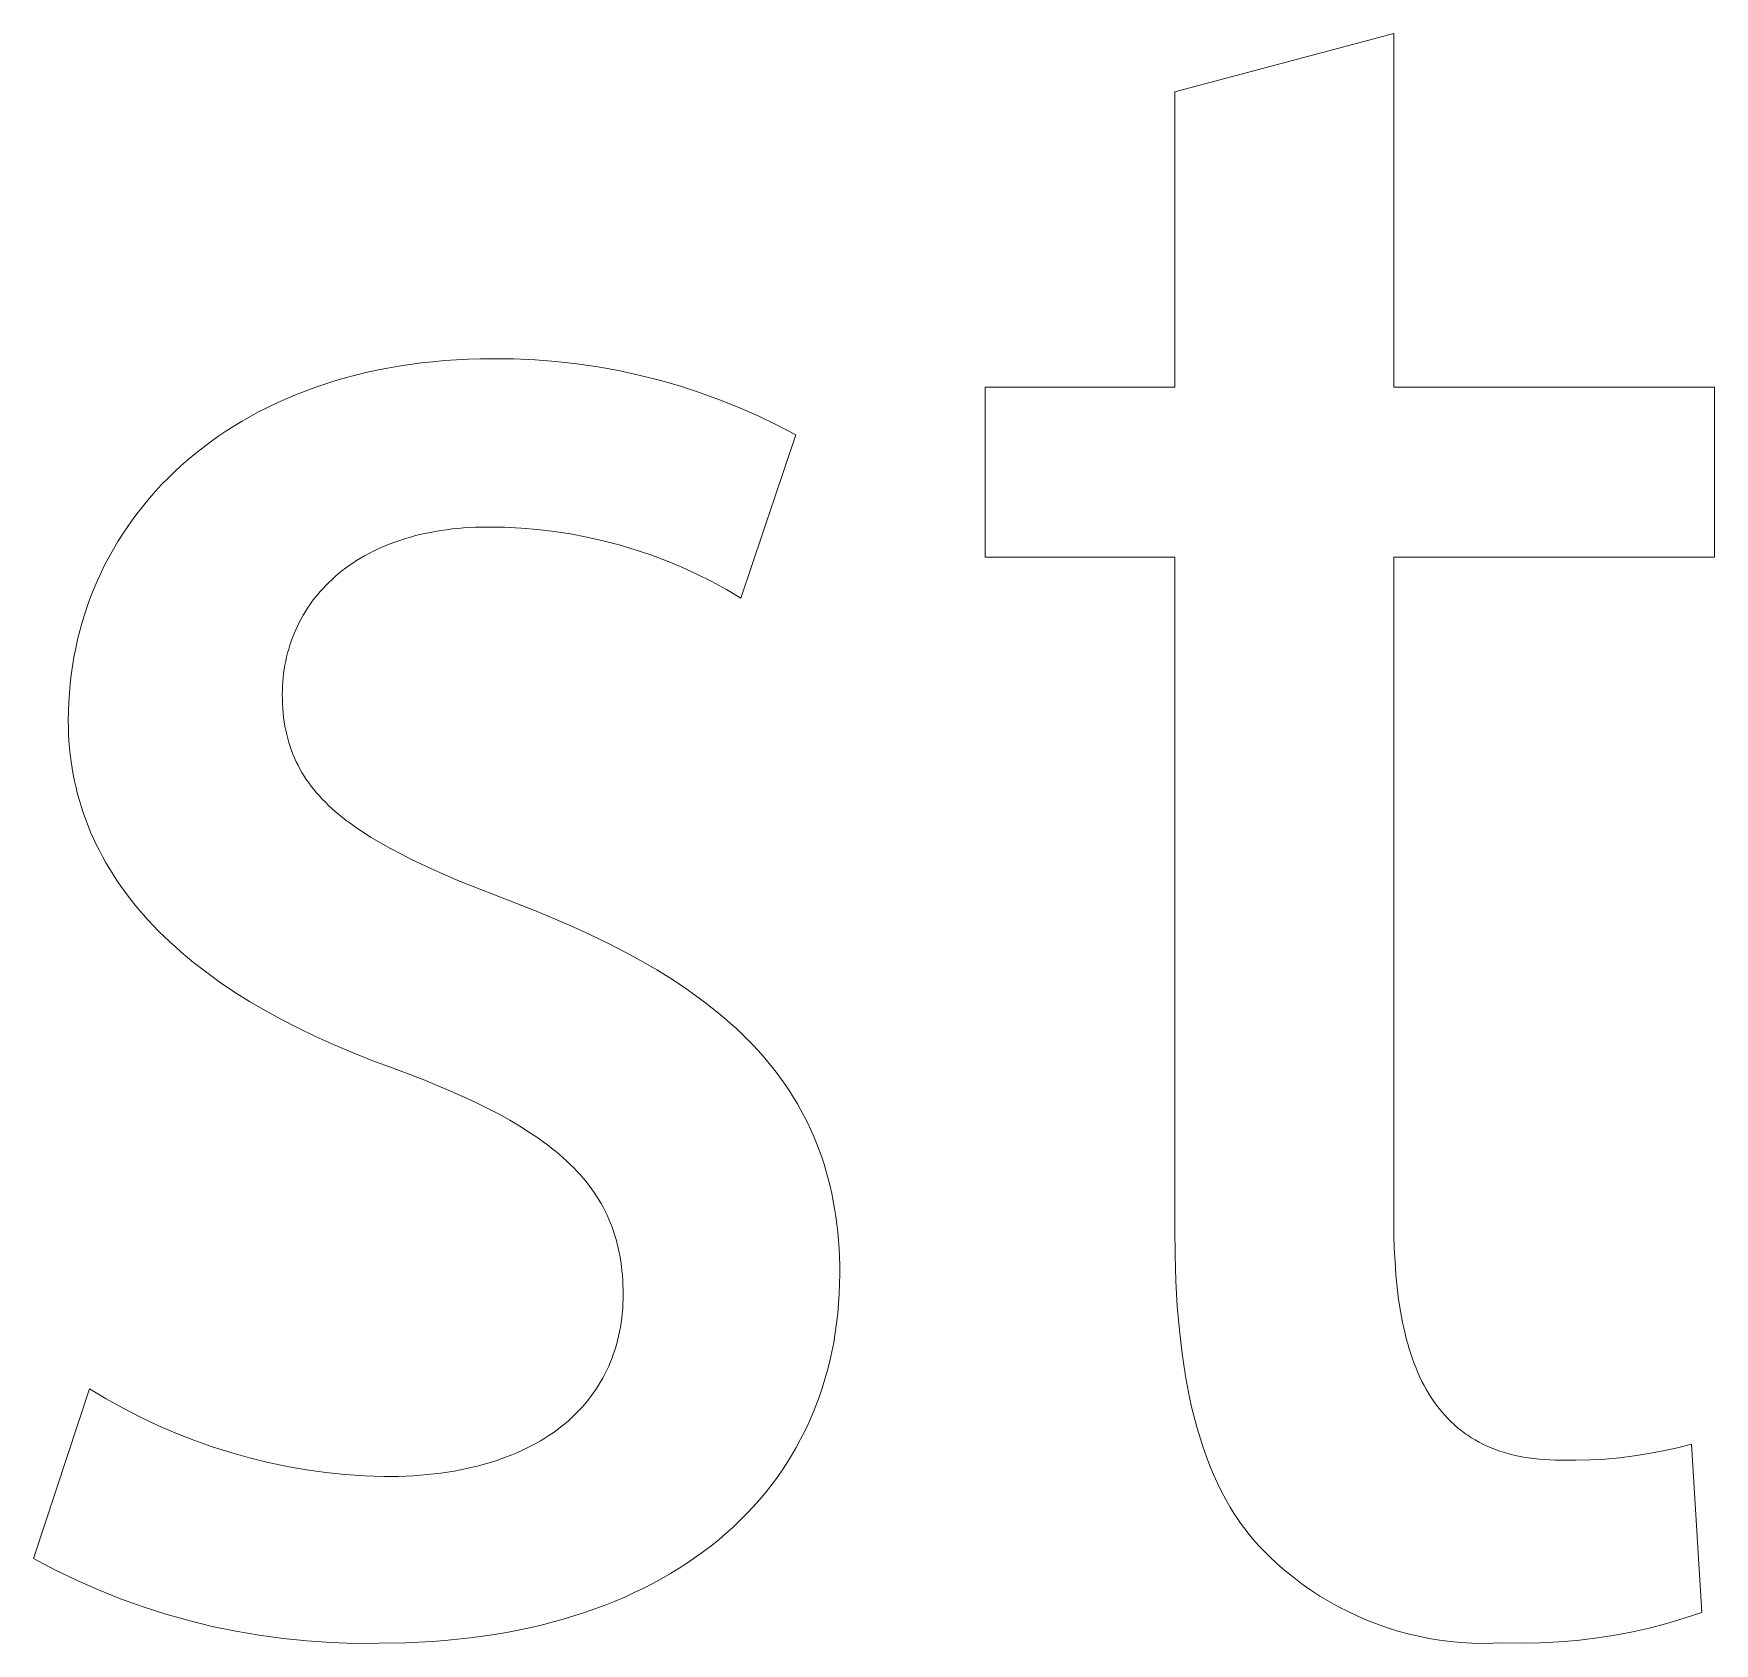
# Model space of a CAD drawing. Header units: millimetres. Extents: x 430 to 4403, y -1522 to 1254.
# Drawn here: x 3609.87 to 3636.16, y -1456.08 to -1430.89 of the extents above; entities that cross this region are included whole.
import ezdxf

# ---------------------------------------------------------------- set-up
doc = ezdxf.new("R2010")
doc.units = ezdxf.units.MM
doc.header["$MEASUREMENT"] = 0
doc.layers.add('Domyślny', color=7, linetype='Continuous', true_color=0x000000)

msp = doc.modelspace()

# ---------------------------------------------------------------- linework, layer by layer
at = {"layer": 'Domyślny', "color": 18, "lineweight": 15, "true_color": 0x000000}
for p, q in [((3627.715, -1431.805), (3631.142, -1430.892)), ((3631.142, -1430.892), (3631.142, -1436.422)), ((3627.715, -1436.422), (3627.715, -1431.805)), ((3615.234, -1436.159), (3615.404, -1436.125)), ((3615.404, -1436.125), (3615.577, -1436.095)), ((3615.577, -1436.095), (3615.753, -1436.068)), ((3615.753, -1436.068), (3615.931, -1436.045)), ((3615.931, -1436.045), (3616.112, -1436.025)), ((3616.112, -1436.025), (3616.295, -1436.008)), ((3616.295, -1436.008), (3616.48, -1435.995)), ((3616.48, -1435.995), (3616.668, -1435.986)), ((3616.668, -1435.986), (3616.859, -1435.981)), ((3616.859, -1435.981), (3617.052, -1435.979)), ((3617.052, -1435.979), (3617.381, -1435.982)), ((3617.381, -1435.982), (3617.71, -1435.996)), ((3617.71, -1435.996), (3618.038, -1436.022)), ((3618.038, -1436.022), (3618.365, -1436.058)), ((3618.365, -1436.058), (3618.69, -1436.106)), ((3618.69, -1436.106), (3619.014, -1436.164)), ((3614.267, -1436.428), (3614.421, -1436.375)), ((3614.421, -1436.375), (3614.579, -1436.326)), ((3614.579, -1436.326), (3614.739, -1436.279)), ((3614.739, -1436.279), (3614.901, -1436.236)), ((3614.901, -1436.236), (3615.066, -1436.196)), ((3615.066, -1436.196), (3615.234, -1436.159)), ((3619.014, -1436.164), (3619.336, -1436.234)), ((3619.336, -1436.234), (3619.655, -1436.314)), ((3619.655, -1436.314), (3619.971, -1436.405)), ((3613.676, -1436.669), (3613.82, -1436.604)), ((3613.82, -1436.604), (3613.966, -1436.542)), ((3613.966, -1436.542), (3614.115, -1436.484)), ((3614.115, -1436.484), (3614.267, -1436.428)), ((3619.971, -1436.405), (3620.284, -1436.507)), ((3620.284, -1436.507), (3620.594, -1436.619)), ((3620.594, -1436.619), (3620.899, -1436.741)), ((3624.752, -1439.081), (3624.752, -1436.422)), ((3624.752, -1436.422), (3627.715, -1436.422)), ((3631.142, -1436.422), (3636.156, -1436.422)), ((3636.156, -1436.422), (3636.156, -1439.081)), ((3613.13, -1436.954), (3613.263, -1436.879)), ((3613.263, -1436.879), (3613.398, -1436.806)), ((3613.398, -1436.806), (3613.536, -1436.736)), ((3613.536, -1436.736), (3613.676, -1436.669)), ((3620.899, -1436.741), (3621.2, -1436.874)), ((3621.2, -1436.874), (3621.497, -1437.017)), ((3612.751, -1437.196), (3612.875, -1437.113)), ((3612.875, -1437.113), (3613.001, -1437.032)), ((3613.001, -1437.032), (3613.13, -1436.954)), ((3621.788, -1437.169), (3620.928, -1439.723)), ((3621.497, -1437.017), (3621.788, -1437.169)), ((3612.398, -1437.461), (3612.513, -1437.37)), ((3612.513, -1437.37), (3612.631, -1437.282)), ((3612.631, -1437.282), (3612.751, -1437.196)), ((3612.072, -1437.747), (3612.178, -1437.649)), ((3612.178, -1437.649), (3612.287, -1437.554)), ((3612.287, -1437.554), (3612.398, -1437.461)), ((3611.774, -1438.052), (3611.87, -1437.948)), ((3611.87, -1437.948), (3611.97, -1437.846)), ((3611.97, -1437.846), (3612.072, -1437.747)), ((3611.591, -1438.267), (3611.681, -1438.159)), ((3611.681, -1438.159), (3611.774, -1438.052)), ((3611.339, -1438.603), (3611.42, -1438.489)), ((3611.42, -1438.489), (3611.504, -1438.377)), ((3611.504, -1438.377), (3611.591, -1438.267)), ((3611.187, -1438.837), (3611.262, -1438.719)), ((3611.262, -1438.719), (3611.339, -1438.603)), ((3615.825, -1438.751), (3615.746, -1438.773)), ((3615.904, -1438.731), (3615.825, -1438.751)), ((3615.986, -1438.712), (3615.904, -1438.731)), ((3616.068, -1438.695), (3615.986, -1438.712)), ((3616.152, -1438.68), (3616.068, -1438.695)), ((3616.238, -1438.666), (3616.152, -1438.68)), ((3616.325, -1438.653), (3616.238, -1438.666)), ((3616.413, -1438.642), (3616.325, -1438.653)), ((3616.503, -1438.633), (3616.413, -1438.642)), ((3616.594, -1438.625), (3616.503, -1438.633)), ((3616.686, -1438.619), (3616.594, -1438.625)), ((3616.78, -1438.615), (3616.686, -1438.619)), ((3616.876, -1438.612), (3616.78, -1438.615)), ((3616.972, -1438.612), (3616.876, -1438.612)), ((3617.232, -1438.615), (3616.972, -1438.612)), ((3617.492, -1438.628), (3617.232, -1438.615)), ((3617.751, -1438.649), (3617.492, -1438.628)), ((3618.01, -1438.68), (3617.751, -1438.649)), ((3618.267, -1438.719), (3618.01, -1438.68)), ((3618.522, -1438.768), (3618.267, -1438.719)), ((3611.049, -1439.077), (3611.116, -1438.956)), ((3611.116, -1438.956), (3611.187, -1438.837)), ((3615.106, -1439.029), (3615.042, -1439.064)), ((3615.171, -1438.995), (3615.106, -1439.029)), ((3615.238, -1438.962), (3615.171, -1438.995)), ((3615.306, -1438.931), (3615.238, -1438.962)), ((3615.376, -1438.901), (3615.306, -1438.931)), ((3615.447, -1438.873), (3615.376, -1438.901)), ((3615.52, -1438.846), (3615.447, -1438.873)), ((3615.594, -1438.82), (3615.52, -1438.846)), ((3615.669, -1438.796), (3615.594, -1438.82)), ((3615.746, -1438.773), (3615.669, -1438.796)), ((3618.776, -1438.825), (3618.522, -1438.768)), ((3619.028, -1438.891), (3618.776, -1438.825)), ((3619.277, -1438.966), (3619.028, -1438.891)), ((3619.523, -1439.049), (3619.277, -1438.966)), ((3610.923, -1439.324), (3610.984, -1439.2)), ((3610.984, -1439.2), (3611.049, -1439.077)), ((3614.746, -1439.256), (3614.691, -1439.298)), ((3614.802, -1439.216), (3614.746, -1439.256)), ((3614.86, -1439.176), (3614.802, -1439.216)), ((3614.919, -1439.137), (3614.86, -1439.176)), ((3614.98, -1439.1), (3614.919, -1439.137)), ((3615.042, -1439.064), (3614.98, -1439.1)), ((3619.767, -1439.141), (3619.523, -1439.049)), ((3620.007, -1439.241), (3619.767, -1439.141)), ((3620.243, -1439.349), (3620.007, -1439.241)), ((3627.715, -1439.081), (3624.752, -1439.081)), ((3627.715, -1449.586), (3627.715, -1439.081)), ((3636.156, -1439.081), (3631.142, -1439.081)), ((3631.142, -1439.081), (3631.142, -1449.467)), ((3610.811, -1439.578), (3610.866, -1439.45)), ((3610.866, -1439.45), (3610.923, -1439.324)), ((3614.44, -1439.524), (3614.394, -1439.572)), ((3614.487, -1439.477), (3614.44, -1439.524)), ((3614.536, -1439.431), (3614.487, -1439.477)), ((3614.586, -1439.386), (3614.536, -1439.431)), ((3614.638, -1439.341), (3614.586, -1439.386)), ((3614.691, -1439.298), (3614.638, -1439.341)), ((3620.476, -1439.466), (3620.243, -1439.349)), ((3620.704, -1439.591), (3620.476, -1439.466)), ((3610.712, -1439.837), (3610.76, -1439.707)), ((3610.76, -1439.707), (3610.811, -1439.578)), ((3614.227, -1439.774), (3614.189, -1439.827)), ((3614.266, -1439.722), (3614.227, -1439.774)), ((3614.307, -1439.671), (3614.266, -1439.722)), ((3614.35, -1439.621), (3614.307, -1439.671)), ((3614.394, -1439.572), (3614.35, -1439.621)), ((3620.928, -1439.723), (3620.704, -1439.591)), ((3610.627, -1440.102), (3610.668, -1439.969)), ((3610.668, -1439.969), (3610.712, -1439.837)), ((3614.053, -1440.046), (3614.023, -1440.103)), ((3614.085, -1439.99), (3614.053, -1440.046)), ((3614.118, -1439.935), (3614.085, -1439.99)), ((3614.153, -1439.881), (3614.118, -1439.935)), ((3614.189, -1439.827), (3614.153, -1439.881)), ((3610.556, -1440.372), (3610.59, -1440.237)), ((3610.59, -1440.237), (3610.627, -1440.102)), ((3613.919, -1440.338), (3613.897, -1440.398)), ((3613.942, -1440.278), (3613.919, -1440.338)), ((3613.968, -1440.219), (3613.942, -1440.278)), ((3613.995, -1440.161), (3613.968, -1440.219)), ((3614.023, -1440.103), (3613.995, -1440.161)), ((3610.499, -1440.647), (3610.526, -1440.509)), ((3610.526, -1440.509), (3610.556, -1440.372)), ((3613.84, -1440.582), (3613.824, -1440.645)), ((3613.857, -1440.52), (3613.84, -1440.582)), ((3613.876, -1440.459), (3613.857, -1440.52)), ((3613.897, -1440.398), (3613.876, -1440.459)), ((3610.456, -1440.926), (3610.475, -1440.786)), ((3610.475, -1440.786), (3610.499, -1440.647)), ((3613.787, -1440.836), (3613.778, -1440.901)), ((3613.798, -1440.772), (3613.787, -1440.836)), ((3613.81, -1440.708), (3613.798, -1440.772)), ((3613.824, -1440.645), (3613.81, -1440.708)), ((3610.427, -1441.21), (3610.439, -1441.067)), ((3610.439, -1441.067), (3610.456, -1440.926)), ((3613.761, -1441.098), (3613.758, -1441.164)), ((3613.765, -1441.032), (3613.761, -1441.098)), ((3613.771, -1440.966), (3613.765, -1441.032)), ((3613.778, -1440.901), (3613.771, -1440.966)), ((3610.412, -1441.497), (3610.417, -1441.353)), ((3610.417, -1441.353), (3610.427, -1441.21)), ((3613.758, -1441.164), (3613.757, -1441.231)), ((3613.757, -1441.231), (3613.758, -1441.306)), ((3613.758, -1441.306), (3613.761, -1441.379)), ((3613.761, -1441.379), (3613.765, -1441.451)), ((3610.41, -1441.641), (3610.412, -1441.497)), ((3610.411, -1441.749), (3610.41, -1441.641)), ((3613.765, -1441.451), (3613.771, -1441.521)), ((3613.771, -1441.521), (3613.778, -1441.591)), ((3613.778, -1441.591), (3613.788, -1441.659)), ((3610.415, -1441.856), (3610.411, -1441.749)), ((3610.421, -1441.962), (3610.415, -1441.856)), ((3613.788, -1441.659), (3613.799, -1441.726)), ((3613.799, -1441.726), (3613.811, -1441.792)), ((3613.811, -1441.792), (3613.826, -1441.857)), ((3613.826, -1441.857), (3613.842, -1441.921)), ((3610.429, -1442.068), (3610.421, -1441.962)), ((3610.44, -1442.173), (3610.429, -1442.068)), ((3610.454, -1442.278), (3610.44, -1442.173)), ((3613.842, -1441.921), (3613.859, -1441.984)), ((3613.859, -1441.984), (3613.879, -1442.046)), ((3613.879, -1442.046), (3613.9, -1442.106)), ((3613.9, -1442.106), (3613.923, -1442.166)), ((3613.923, -1442.166), (3613.948, -1442.225)), ((3610.469, -1442.382), (3610.454, -1442.278)), ((3610.487, -1442.485), (3610.469, -1442.382)), ((3613.948, -1442.225), (3613.974, -1442.283)), ((3613.974, -1442.283), (3614.003, -1442.34)), ((3614.003, -1442.34), (3614.033, -1442.397)), ((3614.033, -1442.397), (3614.064, -1442.452)), ((3610.508, -1442.588), (3610.487, -1442.485)), ((3610.531, -1442.69), (3610.508, -1442.588)), ((3610.556, -1442.792), (3610.531, -1442.69)), ((3614.064, -1442.452), (3614.098, -1442.507)), ((3614.098, -1442.507), (3614.133, -1442.56)), ((3614.133, -1442.56), (3614.17, -1442.613)), ((3614.17, -1442.613), (3614.209, -1442.666)), ((3614.209, -1442.666), (3614.25, -1442.717)), ((3610.584, -1442.892), (3610.556, -1442.792)), ((3610.615, -1442.993), (3610.584, -1442.892)), ((3614.25, -1442.717), (3614.292, -1442.768)), ((3614.292, -1442.768), (3614.337, -1442.819)), ((3614.337, -1442.819), (3614.383, -1442.868)), ((3614.383, -1442.868), (3614.431, -1442.917)), ((3614.431, -1442.917), (3614.48, -1442.966)), ((3614.48, -1442.966), (3614.532, -1443.014)), ((3610.647, -1443.092), (3610.615, -1442.993)), ((3610.683, -1443.191), (3610.647, -1443.092)), ((3610.72, -1443.289), (3610.683, -1443.191)), ((3614.532, -1443.014), (3614.585, -1443.061)), ((3614.585, -1443.061), (3614.641, -1443.108)), ((3614.641, -1443.108), (3614.698, -1443.155)), ((3614.698, -1443.155), (3614.756, -1443.201)), ((3614.756, -1443.201), (3614.817, -1443.246)), ((3610.76, -1443.387), (3610.72, -1443.289)), ((3610.803, -1443.483), (3610.76, -1443.387)), ((3610.848, -1443.579), (3610.803, -1443.483)), ((3614.817, -1443.246), (3614.88, -1443.291)), ((3614.88, -1443.291), (3615.011, -1443.381)), ((3615.011, -1443.381), (3615.149, -1443.469)), ((3615.149, -1443.469), (3615.295, -1443.555)), ((3610.896, -1443.675), (3610.848, -1443.579)), ((3610.946, -1443.769), (3610.896, -1443.675)), ((3615.295, -1443.555), (3615.448, -1443.641)), ((3615.448, -1443.641), (3615.609, -1443.727)), ((3615.609, -1443.727), (3615.778, -1443.812)), ((3610.998, -1443.863), (3610.946, -1443.769)), ((3611.053, -1443.956), (3610.998, -1443.863)), ((3611.111, -1444.049), (3611.053, -1443.956)), ((3615.778, -1443.812), (3616.139, -1443.981)), ((3616.139, -1443.981), (3616.53, -1444.151)), ((3611.171, -1444.141), (3611.111, -1444.049)), ((3611.233, -1444.232), (3611.171, -1444.141)), ((3611.298, -1444.322), (3611.233, -1444.232)), ((3616.53, -1444.151), (3617.409, -1444.499)), ((3611.365, -1444.412), (3611.298, -1444.322)), ((3611.435, -1444.5), (3611.365, -1444.412)), ((3611.508, -1444.588), (3611.435, -1444.5)), ((3617.409, -1444.499), (3617.718, -1444.619)), ((3611.583, -1444.676), (3611.508, -1444.588)), ((3611.66, -1444.762), (3611.583, -1444.676)), ((3611.74, -1444.848), (3611.66, -1444.762)), ((3617.718, -1444.619), (3618.017, -1444.742)), ((3618.017, -1444.742), (3618.307, -1444.867)), ((3611.823, -1444.932), (3611.74, -1444.848)), ((3611.908, -1445.017), (3611.823, -1444.932)), ((3611.996, -1445.1), (3611.908, -1445.017)), ((3618.307, -1444.867), (3618.588, -1444.995)), ((3618.588, -1444.995), (3618.858, -1445.126)), ((3612.086, -1445.182), (3611.996, -1445.1)), ((3612.178, -1445.264), (3612.086, -1445.182)), ((3612.274, -1445.345), (3612.178, -1445.264)), ((3618.858, -1445.126), (3619.12, -1445.261)), ((3619.12, -1445.261), (3619.371, -1445.398)), ((3612.371, -1445.425), (3612.274, -1445.345)), ((3612.575, -1445.582), (3612.371, -1445.425)), ((3612.788, -1445.736), (3612.575, -1445.582)), ((3619.371, -1445.398), (3619.613, -1445.538)), ((3619.613, -1445.538), (3619.845, -1445.682)), ((3613.012, -1445.887), (3612.788, -1445.736)), ((3619.845, -1445.682), (3620.067, -1445.83)), ((3620.067, -1445.83), (3620.28, -1445.982)), ((3613.246, -1446.034), (3613.012, -1445.887)), ((3613.49, -1446.177), (3613.246, -1446.034)), ((3620.28, -1445.982), (3620.383, -1446.059)), ((3620.383, -1446.059), (3620.483, -1446.137)), ((3613.744, -1446.317), (3613.49, -1446.177)), ((3614.009, -1446.454), (3613.744, -1446.317)), ((3620.483, -1446.137), (3620.581, -1446.216)), ((3620.581, -1446.216), (3620.676, -1446.297)), ((3620.676, -1446.297), (3620.769, -1446.378)), ((3620.769, -1446.378), (3620.86, -1446.46)), ((3614.285, -1446.586), (3614.009, -1446.454)), ((3614.57, -1446.715), (3614.285, -1446.586)), ((3620.86, -1446.46), (3620.948, -1446.544)), ((3620.948, -1446.544), (3621.034, -1446.628)), ((3621.034, -1446.628), (3621.117, -1446.714)), ((3614.867, -1446.84), (3614.57, -1446.715)), ((3615.173, -1446.962), (3614.867, -1446.84)), ((3621.117, -1446.714), (3621.198, -1446.801)), ((3621.198, -1446.801), (3621.276, -1446.889)), ((3621.276, -1446.889), (3621.352, -1446.978)), ((3615.491, -1447.079), (3615.173, -1446.962)), ((3615.958, -1447.257), (3615.491, -1447.079)), ((3621.352, -1446.978), (3621.425, -1447.069)), ((3621.425, -1447.069), (3621.496, -1447.16)), ((3621.496, -1447.16), (3621.565, -1447.253)), ((3616.39, -1447.436), (3615.958, -1447.257)), ((3616.592, -1447.526), (3616.39, -1447.436)), ((3621.565, -1447.253), (3621.631, -1447.347)), ((3621.631, -1447.347), (3621.694, -1447.443)), ((3616.786, -1447.617), (3616.592, -1447.526)), ((3616.97, -1447.708), (3616.786, -1447.617)), ((3621.694, -1447.443), (3621.755, -1447.539)), ((3621.755, -1447.539), (3621.814, -1447.637)), ((3621.814, -1447.637), (3621.87, -1447.737)), ((3617.147, -1447.8), (3616.97, -1447.708)), ((3617.315, -1447.893), (3617.147, -1447.8)), ((3617.474, -1447.988), (3617.315, -1447.893)), ((3621.87, -1447.737), (3621.924, -1447.837)), ((3621.924, -1447.837), (3621.975, -1447.939)), ((3621.975, -1447.939), (3622.024, -1448.043)), ((3617.626, -1448.083), (3617.474, -1447.988)), ((3617.769, -1448.18), (3617.626, -1448.083)), ((3617.837, -1448.229), (3617.769, -1448.18)), ((3617.904, -1448.278), (3617.837, -1448.229)), ((3622.024, -1448.043), (3622.07, -1448.148)), ((3622.07, -1448.148), (3622.114, -1448.254)), ((3617.969, -1448.328), (3617.904, -1448.278)), ((3618.031, -1448.378), (3617.969, -1448.328)), ((3618.092, -1448.429), (3618.031, -1448.378)), ((3618.151, -1448.48), (3618.092, -1448.429)), ((3618.207, -1448.532), (3618.151, -1448.48)), ((3622.114, -1448.254), (3622.155, -1448.361)), ((3622.155, -1448.361), (3622.194, -1448.47)), ((3622.194, -1448.47), (3622.23, -1448.581)), ((3618.262, -1448.584), (3618.207, -1448.532)), ((3618.315, -1448.636), (3618.262, -1448.584)), ((3618.366, -1448.69), (3618.315, -1448.636)), ((3618.416, -1448.743), (3618.366, -1448.69)), ((3618.463, -1448.798), (3618.416, -1448.743)), ((3622.23, -1448.581), (3622.264, -1448.693)), ((3622.264, -1448.693), (3622.295, -1448.807)), ((3618.509, -1448.853), (3618.463, -1448.798)), ((3618.552, -1448.908), (3618.509, -1448.853)), ((3618.594, -1448.964), (3618.552, -1448.908)), ((3618.634, -1449.021), (3618.594, -1448.964)), ((3622.295, -1448.807), (3622.324, -1448.922)), ((3622.324, -1448.922), (3622.35, -1449.038)), ((3618.673, -1449.079), (3618.634, -1449.021)), ((3618.709, -1449.137), (3618.673, -1449.079)), ((3618.744, -1449.196), (3618.709, -1449.137)), ((3618.777, -1449.255), (3618.744, -1449.196)), ((3618.808, -1449.316), (3618.777, -1449.255)), ((3622.35, -1449.038), (3622.374, -1449.157)), ((3622.374, -1449.157), (3622.396, -1449.276)), ((3622.396, -1449.276), (3622.415, -1449.398)), ((3618.838, -1449.377), (3618.808, -1449.316)), ((3618.865, -1449.439), (3618.838, -1449.377)), ((3618.892, -1449.501), (3618.865, -1449.439)), ((3618.916, -1449.565), (3618.892, -1449.501)), ((3622.415, -1449.398), (3622.431, -1449.521)), ((3622.431, -1449.521), (3622.445, -1449.645)), ((3631.142, -1449.467), (3631.144, -1449.687)), ((3618.939, -1449.629), (3618.916, -1449.565)), ((3618.96, -1449.694), (3618.939, -1449.629)), ((3618.979, -1449.76), (3618.96, -1449.694)), ((3618.997, -1449.827), (3618.979, -1449.76)), ((3622.445, -1449.645), (3622.456, -1449.772)), ((3622.456, -1449.772), (3622.465, -1449.9)), ((3627.72, -1450.004), (3627.715, -1449.586)), ((3631.144, -1449.687), (3631.15, -1449.901)), ((3619.013, -1449.895), (3618.997, -1449.827)), ((3619.028, -1449.963), (3619.013, -1449.895)), ((3619.041, -1450.033), (3619.028, -1449.963)), ((3619.052, -1450.103), (3619.041, -1450.033)), ((3622.465, -1449.9), (3622.471, -1450.029)), ((3622.471, -1450.029), (3622.475, -1450.161)), ((3627.733, -1450.409), (3627.72, -1450.004)), ((3631.15, -1449.901), (3631.161, -1450.11)), ((3619.062, -1450.175), (3619.052, -1450.103)), ((3619.07, -1450.247), (3619.062, -1450.175)), ((3619.077, -1450.321), (3619.07, -1450.247)), ((3619.082, -1450.395), (3619.077, -1450.321)), ((3622.476, -1450.294), (3622.474, -1450.452)), ((3622.475, -1450.161), (3622.476, -1450.294)), ((3631.161, -1450.11), (3631.175, -1450.312)), ((3631.175, -1450.312), (3631.194, -1450.507)), ((3619.086, -1450.47), (3619.082, -1450.395)), ((3619.088, -1450.547), (3619.086, -1450.47)), ((3619.089, -1450.625), (3619.088, -1450.547)), ((3622.474, -1450.452), (3622.468, -1450.608)), ((3627.756, -1450.8), (3627.733, -1450.409)), ((3631.194, -1450.507), (3631.218, -1450.697)), ((3619.075, -1450.918), (3619.081, -1450.846)), ((3619.081, -1450.846), (3619.086, -1450.772)), ((3619.086, -1450.772), (3619.088, -1450.699)), ((3619.088, -1450.699), (3619.089, -1450.625)), ((3622.459, -1450.763), (3622.445, -1450.917)), ((3622.468, -1450.608), (3622.459, -1450.763)), ((3627.789, -1451.179), (3627.756, -1450.8)), ((3631.218, -1450.697), (3631.246, -1450.88)), ((3619.046, -1451.132), (3619.058, -1451.062)), ((3619.058, -1451.062), (3619.067, -1450.99)), ((3619.067, -1450.99), (3619.075, -1450.918)), ((3622.428, -1451.069), (3622.407, -1451.219)), ((3622.445, -1450.917), (3622.428, -1451.069)), ((3631.246, -1450.88), (3631.28, -1451.057)), ((3631.28, -1451.057), (3631.298, -1451.143)), ((3618.983, -1451.409), (3619.001, -1451.341)), ((3619.001, -1451.341), (3619.018, -1451.272)), ((3619.018, -1451.272), (3619.033, -1451.203)), ((3619.033, -1451.203), (3619.046, -1451.132)), ((3622.382, -1451.368), (3622.354, -1451.515)), ((3622.407, -1451.219), (3622.382, -1451.368)), ((3627.831, -1451.544), (3627.789, -1451.179)), ((3631.298, -1451.143), (3631.318, -1451.227)), ((3631.318, -1451.227), (3631.338, -1451.31)), ((3631.338, -1451.31), (3631.36, -1451.391)), ((3618.891, -1451.674), (3618.916, -1451.609)), ((3618.916, -1451.609), (3618.94, -1451.543)), ((3618.94, -1451.543), (3618.962, -1451.477)), ((3618.962, -1451.477), (3618.983, -1451.409)), ((3622.354, -1451.515), (3622.321, -1451.66)), ((3627.857, -1451.721), (3627.831, -1451.544)), ((3631.36, -1451.391), (3631.384, -1451.47)), ((3631.384, -1451.47), (3631.408, -1451.548)), ((3631.408, -1451.548), (3631.434, -1451.624)), ((3631.434, -1451.624), (3631.461, -1451.698)), ((3618.77, -1451.927), (3618.803, -1451.865)), ((3618.803, -1451.865), (3618.834, -1451.802)), ((3618.834, -1451.802), (3618.863, -1451.739)), ((3618.863, -1451.739), (3618.891, -1451.674)), ((3622.285, -1451.803), (3622.245, -1451.945)), ((3622.321, -1451.66), (3622.285, -1451.803)), ((3627.885, -1451.895), (3627.857, -1451.721)), ((3627.916, -1452.065), (3627.885, -1451.895)), ((3631.461, -1451.698), (3631.49, -1451.771)), ((3631.49, -1451.771), (3631.52, -1451.842)), ((3631.52, -1451.842), (3631.551, -1451.911)), ((3609.868, -1454.752), (3610.741, -1452.093)), ((3610.741, -1452.093), (3611.001, -1452.25)), ((3618.578, -1452.222), (3618.62, -1452.165)), ((3618.62, -1452.165), (3618.66, -1452.107)), ((3618.66, -1452.107), (3618.699, -1452.048)), ((3618.699, -1452.048), (3618.735, -1451.988)), ((3618.735, -1451.988), (3618.77, -1451.927)), ((3622.202, -1452.085), (3622.155, -1452.223)), ((3622.245, -1451.945), (3622.202, -1452.085)), ((3627.949, -1452.232), (3627.916, -1452.065)), ((3631.551, -1451.911), (3631.583, -1451.979)), ((3631.583, -1451.979), (3631.617, -1452.045)), ((3631.617, -1452.045), (3631.653, -1452.109)), ((3631.653, -1452.109), (3631.689, -1452.171)), ((3631.689, -1452.171), (3631.727, -1452.232)), ((3611.001, -1452.25), (3611.267, -1452.398)), ((3611.267, -1452.398), (3611.537, -1452.538)), ((3618.391, -1452.441), (3618.44, -1452.388)), ((3618.44, -1452.388), (3618.488, -1452.334)), ((3618.488, -1452.334), (3618.534, -1452.278)), ((3618.534, -1452.278), (3618.578, -1452.222)), ((3622.104, -1452.359), (3622.049, -1452.494)), ((3622.155, -1452.223), (3622.104, -1452.359)), ((3627.985, -1452.395), (3627.949, -1452.232)), ((3628.025, -1452.555), (3627.985, -1452.395)), ((3631.727, -1452.232), (3631.767, -1452.291)), ((3631.767, -1452.291), (3631.808, -1452.348)), ((3631.808, -1452.348), (3631.85, -1452.404)), ((3631.85, -1452.404), (3631.894, -1452.457)), ((3611.537, -1452.538), (3611.812, -1452.668)), ((3611.812, -1452.668), (3612.091, -1452.788)), ((3618.055, -1452.736), (3618.116, -1452.69)), ((3618.116, -1452.69), (3618.175, -1452.642)), ((3618.175, -1452.642), (3618.232, -1452.594)), ((3618.232, -1452.594), (3618.287, -1452.544)), ((3618.287, -1452.544), (3618.34, -1452.493)), ((3618.34, -1452.493), (3618.391, -1452.441)), ((3621.991, -1452.626), (3621.93, -1452.756)), ((3622.049, -1452.494), (3621.991, -1452.626)), ((3628.067, -1452.711), (3628.025, -1452.555)), ((3631.894, -1452.457), (3631.939, -1452.509)), ((3631.939, -1452.509), (3631.986, -1452.559)), ((3631.986, -1452.559), (3632.034, -1452.608)), ((3632.034, -1452.608), (3632.084, -1452.654)), ((3632.084, -1452.654), (3632.135, -1452.699)), ((3612.091, -1452.788), (3612.373, -1452.9)), ((3612.373, -1452.9), (3612.66, -1453.001)), ((3617.652, -1452.988), (3617.724, -1452.949)), ((3617.724, -1452.949), (3617.794, -1452.909)), ((3617.794, -1452.909), (3617.862, -1452.868)), ((3617.862, -1452.868), (3617.928, -1452.825)), ((3617.928, -1452.825), (3617.993, -1452.781)), ((3617.993, -1452.781), (3618.055, -1452.736)), ((3621.864, -1452.885), (3621.796, -1453.011)), ((3621.93, -1452.756), (3621.864, -1452.885)), ((3628.112, -1452.863), (3628.067, -1452.711)), ((3628.16, -1453.012), (3628.112, -1452.863)), ((3632.135, -1452.699), (3632.161, -1452.721)), ((3632.161, -1452.721), (3632.188, -1452.742)), ((3632.188, -1452.742), (3632.215, -1452.763)), ((3632.215, -1452.763), (3632.242, -1452.783)), ((3632.242, -1452.783), (3632.27, -1452.803)), ((3632.27, -1452.803), (3632.298, -1452.822)), ((3632.298, -1452.822), (3632.327, -1452.841)), ((3632.327, -1452.841), (3632.355, -1452.86)), ((3632.355, -1452.86), (3632.414, -1452.895)), ((3632.414, -1452.895), (3632.475, -1452.929)), ((3632.475, -1452.929), (3632.537, -1452.961)), ((3632.537, -1452.961), (3632.601, -1452.991)), ((3635.577, -1453.016), (3635.799, -1452.96)), ((3635.799, -1452.96), (3635.958, -1455.593)), ((3612.66, -1453.001), (3612.95, -1453.093)), ((3612.95, -1453.093), (3613.242, -1453.175)), ((3613.242, -1453.175), (3613.538, -1453.248)), ((3617.007, -1453.248), (3617.095, -1453.22)), ((3617.095, -1453.22), (3617.18, -1453.191)), ((3617.18, -1453.191), (3617.263, -1453.161)), ((3617.263, -1453.161), (3617.345, -1453.129)), ((3617.345, -1453.129), (3617.424, -1453.096)), ((3617.424, -1453.096), (3617.502, -1453.061)), ((3617.502, -1453.061), (3617.578, -1453.025)), ((3617.578, -1453.025), (3617.652, -1452.988)), ((3621.723, -1453.136), (3621.647, -1453.258)), ((3621.796, -1453.011), (3621.723, -1453.136)), ((3628.211, -1453.157), (3628.16, -1453.012)), ((3628.265, -1453.298), (3628.211, -1453.157)), ((3632.601, -1452.991), (3632.667, -1453.019)), ((3632.667, -1453.019), (3632.734, -1453.045)), ((3632.734, -1453.045), (3632.802, -1453.07)), ((3632.802, -1453.07), (3632.873, -1453.092)), ((3632.873, -1453.092), (3632.945, -1453.113)), ((3632.945, -1453.113), (3633.019, -1453.131)), ((3633.019, -1453.131), (3633.094, -1453.148)), ((3633.094, -1453.148), (3633.172, -1453.163)), ((3633.172, -1453.163), (3633.251, -1453.175)), ((3633.251, -1453.175), (3633.331, -1453.186)), ((3633.331, -1453.186), (3633.414, -1453.195)), ((3633.414, -1453.195), (3633.498, -1453.202)), ((3633.498, -1453.202), (3633.584, -1453.207)), ((3633.584, -1453.207), (3633.672, -1453.21)), ((3633.672, -1453.21), (3633.761, -1453.211)), ((3633.761, -1453.211), (3633.99, -1453.212)), ((3633.99, -1453.212), (3634.219, -1453.206)), ((3634.219, -1453.206), (3634.448, -1453.193)), ((3634.448, -1453.193), (3634.676, -1453.172)), ((3634.676, -1453.172), (3634.903, -1453.144)), ((3634.903, -1453.144), (3635.129, -1453.109)), ((3635.129, -1453.109), (3635.354, -1453.066)), ((3635.354, -1453.066), (3635.577, -1453.016)), ((3613.538, -1453.248), (3613.835, -1453.31)), ((3613.835, -1453.31), (3614.135, -1453.362)), ((3614.135, -1453.362), (3614.436, -1453.404)), ((3614.436, -1453.404), (3614.738, -1453.436)), ((3614.738, -1453.436), (3615.041, -1453.458)), ((3615.041, -1453.458), (3615.345, -1453.469)), ((3615.345, -1453.469), (3615.58, -1453.465)), ((3615.58, -1453.465), (3615.808, -1453.455)), ((3615.808, -1453.455), (3616.027, -1453.437)), ((3616.027, -1453.437), (3616.134, -1453.425)), ((3616.134, -1453.425), (3616.239, -1453.412)), ((3616.239, -1453.412), (3616.342, -1453.397)), ((3616.342, -1453.397), (3616.443, -1453.381)), ((3616.443, -1453.381), (3616.542, -1453.362)), ((3616.542, -1453.362), (3616.639, -1453.343)), ((3616.639, -1453.343), (3616.734, -1453.321)), ((3616.734, -1453.321), (3616.827, -1453.298)), ((3616.827, -1453.298), (3616.918, -1453.274)), ((3616.918, -1453.274), (3617.007, -1453.248)), ((3621.568, -1453.378), (3621.485, -1453.496)), ((3621.647, -1453.258), (3621.568, -1453.378)), ((3628.322, -1453.436), (3628.265, -1453.298)), ((3628.383, -1453.57), (3628.322, -1453.436)), ((3621.308, -1453.725), (3621.215, -1453.836)), ((3621.398, -1453.612), (3621.308, -1453.725)), ((3621.485, -1453.496), (3621.398, -1453.612)), ((3628.446, -1453.7), (3628.383, -1453.57)), ((3628.513, -1453.826), (3628.446, -1453.7)), ((3621.118, -1453.945), (3621.018, -1454.052)), ((3621.215, -1453.836), (3621.118, -1453.945)), ((3628.584, -1453.948), (3628.513, -1453.826)), ((3628.62, -1454.008), (3628.584, -1453.948)), ((3628.657, -1454.067), (3628.62, -1454.008)), ((3620.807, -1454.258), (3620.696, -1454.358)), ((3620.914, -1454.156), (3620.807, -1454.258)), ((3621.018, -1454.052), (3620.914, -1454.156)), ((3628.696, -1454.124), (3628.657, -1454.067)), ((3628.735, -1454.181), (3628.696, -1454.124)), ((3628.774, -1454.237), (3628.735, -1454.181)), ((3628.815, -1454.292), (3628.774, -1454.237)), ((3620.583, -1454.455), (3620.465, -1454.549)), ((3620.696, -1454.358), (3620.583, -1454.455)), ((3628.857, -1454.346), (3628.815, -1454.292)), ((3628.899, -1454.399), (3628.857, -1454.346)), ((3628.943, -1454.451), (3628.899, -1454.399)), ((3628.987, -1454.502), (3628.943, -1454.451)), ((3629.032, -1454.551), (3628.987, -1454.502)), ((3610.199, -1454.927), (3609.868, -1454.752)), ((3620.221, -1454.731), (3620.094, -1454.818)), ((3620.345, -1454.641), (3620.221, -1454.731)), ((3620.465, -1454.549), (3620.345, -1454.641)), ((3629.078, -1454.6), (3629.032, -1454.551)), ((3629.197, -1454.719), (3629.078, -1454.6)), ((3629.319, -1454.833), (3629.197, -1454.719)), ((3610.537, -1455.089), (3610.199, -1454.927)), ((3619.693, -1455.063), (3619.553, -1455.139)), ((3619.83, -1454.984), (3619.693, -1455.063)), ((3619.964, -1454.902), (3619.83, -1454.984)), ((3620.094, -1454.818), (3619.964, -1454.902)), ((3629.445, -1454.943), (3629.319, -1454.833)), ((3629.576, -1455.048), (3629.445, -1454.943)), ((3629.709, -1455.149), (3629.576, -1455.048)), ((3610.88, -1455.24), (3610.537, -1455.089)), ((3611.228, -1455.379), (3610.88, -1455.24)), ((3619.263, -1455.284), (3619.113, -1455.352)), ((3619.41, -1455.213), (3619.263, -1455.284)), ((3619.553, -1455.139), (3619.41, -1455.213)), ((3629.846, -1455.245), (3629.709, -1455.149)), ((3629.987, -1455.337), (3629.846, -1455.245)), ((3611.581, -1455.506), (3611.228, -1455.379)), ((3611.938, -1455.62), (3611.581, -1455.506)), ((3618.645, -1455.538), (3618.483, -1455.595)), ((3618.805, -1455.479), (3618.645, -1455.538)), ((3618.961, -1455.417), (3618.805, -1455.479)), ((3619.113, -1455.352), (3618.961, -1455.417)), ((3630.13, -1455.423), (3629.987, -1455.337)), ((3630.277, -1455.505), (3630.13, -1455.423)), ((3630.426, -1455.581), (3630.277, -1455.505)), ((3630.577, -1455.652), (3630.426, -1455.581)), ((3612.298, -1455.722), (3611.938, -1455.62)), ((3612.662, -1455.811), (3612.298, -1455.722)), ((3613.029, -1455.887), (3612.662, -1455.811)), ((3617.626, -1455.832), (3617.445, -1455.87)), ((3617.804, -1455.791), (3617.626, -1455.832)), ((3617.978, -1455.746), (3617.804, -1455.791)), ((3618.15, -1455.699), (3617.978, -1455.746)), ((3618.318, -1455.648), (3618.15, -1455.699)), ((3618.483, -1455.595), (3618.318, -1455.648)), ((3630.731, -1455.718), (3630.577, -1455.652)), ((3630.887, -1455.779), (3630.731, -1455.718)), ((3631.045, -1455.834), (3630.887, -1455.779)), ((3631.205, -1455.884), (3631.045, -1455.834)), ((3635.135, -1455.838), (3634.855, -1455.901)), ((3635.412, -1455.765), (3635.135, -1455.838)), ((3635.686, -1455.684), (3635.412, -1455.765)), ((3635.958, -1455.593), (3635.686, -1455.684)), ((3613.398, -1455.951), (3613.029, -1455.887)), ((3613.77, -1456.002), (3613.398, -1455.951)), ((3614.142, -1456.04), (3613.77, -1456.002)), ((3614.516, -1456.065), (3614.142, -1456.04)), ((3614.891, -1456.077), (3614.516, -1456.065)), ((3615.266, -1456.075), (3614.891, -1456.077)), ((3615.688, -1456.068), (3615.266, -1456.075)), ((3616.099, -1456.048), (3615.688, -1456.068)), ((3616.3, -1456.032), (3616.099, -1456.048)), ((3616.498, -1456.013), (3616.3, -1456.032)), ((3616.694, -1455.991), (3616.498, -1456.013)), ((3616.886, -1455.966), (3616.694, -1455.991)), ((3617.075, -1455.937), (3616.886, -1455.966)), ((3617.262, -1455.905), (3617.075, -1455.937)), ((3617.445, -1455.87), (3617.262, -1455.905)), ((3631.367, -1455.928), (3631.205, -1455.884)), ((3631.53, -1455.966), (3631.367, -1455.928)), ((3631.694, -1455.999), (3631.53, -1455.966)), ((3631.859, -1456.027), (3631.694, -1455.999)), ((3632.026, -1456.048), (3631.859, -1456.027)), ((3632.192, -1456.064), (3632.026, -1456.048)), ((3632.36, -1456.074), (3632.192, -1456.064)), ((3632.527, -1456.078), (3632.36, -1456.074)), ((3632.694, -1456.076), (3632.527, -1456.078)), ((3632.862, -1456.069), (3632.694, -1456.076)), ((3633.148, -1456.074), (3632.862, -1456.069)), ((3633.435, -1456.07), (3633.148, -1456.074)), ((3633.721, -1456.055), (3633.435, -1456.07)), ((3634.006, -1456.031), (3633.721, -1456.055)), ((3634.291, -1455.997), (3634.006, -1456.031)), ((3634.574, -1455.954), (3634.291, -1455.997)), ((3634.855, -1455.901), (3634.574, -1455.954))]:
    msp.add_line(p, q, dxfattribs=at)

doc.saveas('drawing.dxf')
